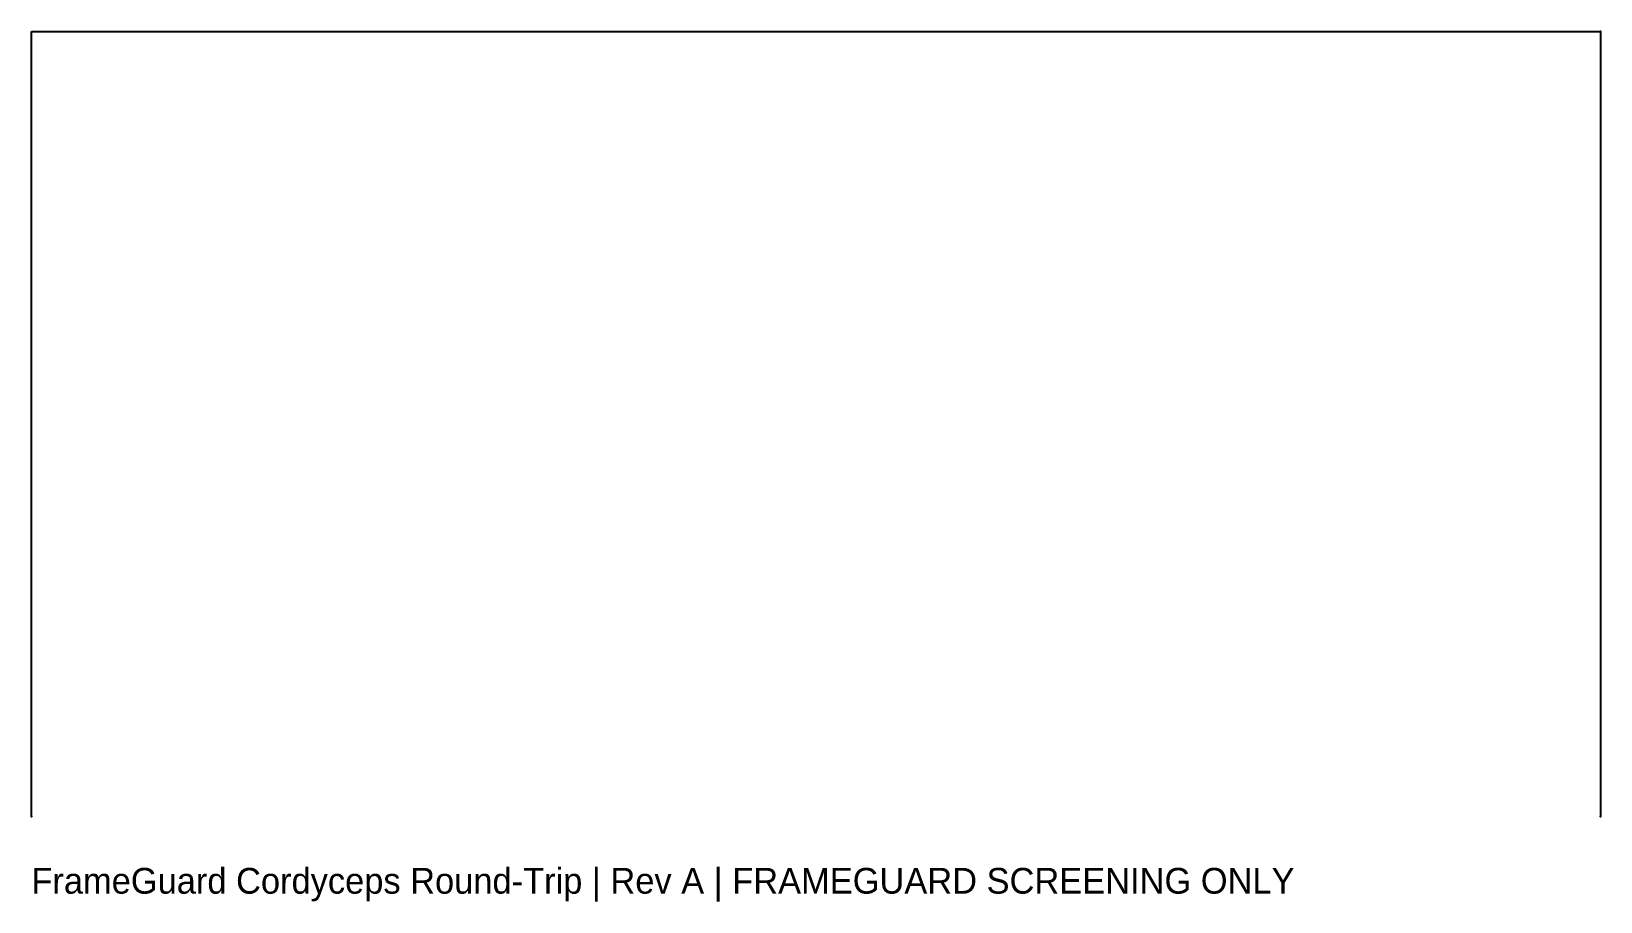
# Model space of a CAD drawing. Header units: millimetres. Extents: x 0 to 6096, y -331 to 3048.
import ezdxf

# ---------------------------------------------------------------- set-up
doc = ezdxf.new("R2010")
doc.units = ezdxf.units.MM
for name, color, linetype in [('DG-META', 6, 'Continuous'), ('S-FRAME', 7, 'Continuous'), ('S-LOAD', 1, 'Continuous'), ('S-SUPP', 3, 'Continuous')]:
    doc.layers.add(name, color=color, linetype=linetype)

msp = doc.modelspace()

# ---------------------------------------------------------------- linework, layer by layer
at = {"layer": 'S-FRAME'}
for p, q in [((0, 3048), (6096, 3048)), ((0, 0), (0, 3048)), ((6096, 3048), (6096, 0))]:
    msp.add_line(p, q, dxfattribs=at)
at = {"layer": 'S-LOAD'}
msp.add_point((6096, 3048), dxfattribs=at)
at = {"layer": 'S-SUPP'}
for p in [(0, 0), (6096, 0)]:
    msp.add_point(p, dxfattribs=at)

# ---------------------------------------------------------------- texts
at = {"layer": 'DG-META'}
msp.add_text('FrameGuard Cordyceps Round-Trip | Rev A | FRAMEGUARD SCREENING ONLY', height=100, dxfattribs=at).set_placement((0, -300))

doc.saveas('drawing.dxf')
